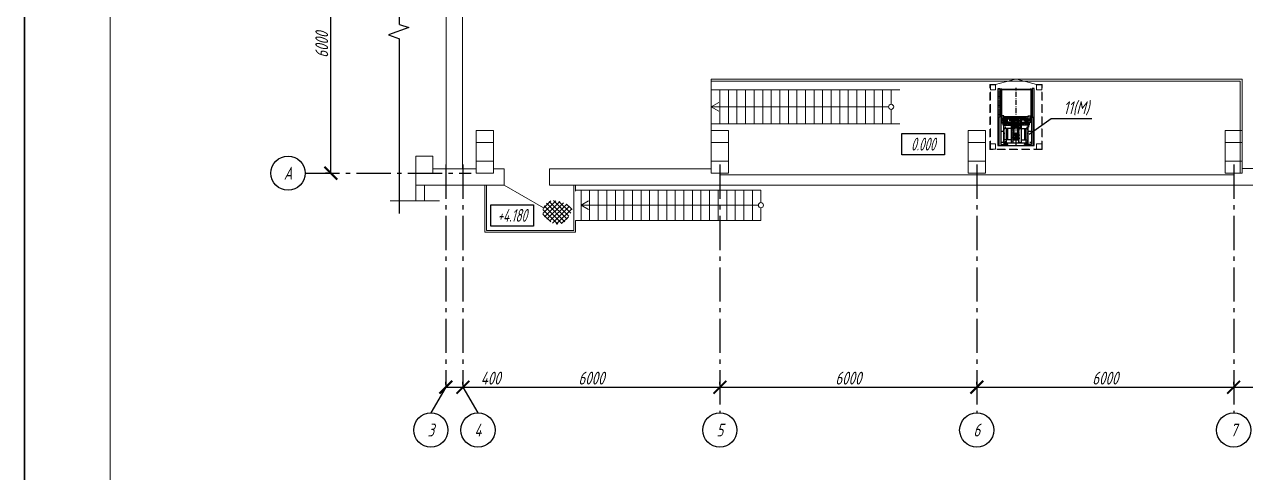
# Model space of a CAD drawing. Header units: millimetres. Extents: x -14296 to 10264, y -13087 to -5602.
# Drawn here: x -1881.7 to -1596.5, y -12791.2 to -12686.5 of the extents above; entities that cross this region are included whole.
import ezdxf
from ezdxf import colors
from ezdxf.entities.mleader import LeaderData, LeaderLine
from ezdxf.math import Vec2, Vec3

# ---------------------------------------------------------------- set-up
doc = ezdxf.new("R2010")
doc.units = ezdxf.units.MM
for name, pattern in [('ACAD_ISO03W100', [30, 12, -18]), ('ACAD_ISO10W100', [18, 12, -3, 0, -3]), ('gost6', [12, 8, -1.5, 1, -1.5]), ('HIDDEN', [9.525, 6.35, -3.175])]:
    doc.linetypes.add(name, pattern=pattern)
doc.layers.get('Defpoints').update_dxf_attribs({"color": 33})
for name, color, linetype, lineweight in [('1', 4, 'Continuous', 15), ('Линия выноска', 137, 'Continuous', 25), ('Осевая', 4, 'gost6', 25), ('Размерная', 4, 'Continuous', 25), ('Рамка толстая', 7, 'Continuous', 15), ('Рамка тонкая', 5, 'Continuous', 25), ('Строительный', 251, 'Continuous', 13), ('Текст', 7, 'Continuous', 20)]:
    doc.layers.add(name, color=color, linetype=linetype, lineweight=lineweight)
for name, color, linetype in [('TX', 7, 'Continuous'), ('орудован', 7, 'Continuous'), ('ТХ', 7, 'Continuous')]:
    doc.layers.add(name, color=color, linetype=linetype)
doc.styles.add('gost shx', font='gost.shx', dxfattribs={"oblique": 15})
doc.styles.add('Simplex', font='simplex.shx', dxfattribs={"width": 0.7, "oblique": 15})
doc.linetypes.add('ограждение1', pattern='A,0.25,-0.1,[133,ltypeshp.shx,S=0.1,R=0,X=-0.1,Y=0],-0.1,1', length=1.45)
doc.dimstyles.new('ISO-25', dxfattribs={"dimtxt": 3, "dimasz": 2.5, "dimexe": 1.25, "dimexo": 0.625, "dimtad": 1, "dimtxsty": 'gost shx', "dimcen": 2.5, "dimclrt": 2, "dimadec": 0, "dimazin": 0, "dimtfac": 1, "dimtmove": 0, "dimatfit": 3, "dimfxl": 1, "dimarcsym": 0})

# ---------------------------------------------------------------- blocks, each defined once
blk = doc.blocks.new('A$C32520DA1')
at = {"layer": 'орудован', "lineweight": -2, "ltscale": 0.3}
h = blk.add_hatch(dxfattribs=at)
h.set_pattern_fill('ANSI37', color=4, scale=0.25, angle=270, style=0)
h.set_pattern_definition([(45, (345.161, -3272.3488), (0.561266, -0.561266), []), (315, (345.161, -3272.3488), (-0.561266, -0.561266), [])])
edge = h.paths.add_edge_path()
edge.add_spline(control_points=[(2.52, -0.8), (2.28, -1.28), (1.72, -2.41), (-0.45, -2.98), (-2.14, -1.94), (-3.79, -0.67), (-3.56, 1.53), (-1.96, 2.98), (0.07, 2.73), (1.77, 2.21), (3.79, 0.92), (2.93, -0.25), (2.52, -0.8)], knot_values=[0, 0, 0, 0, 1.566566, 3.673336, 5.745346, 7.383422, 9.561681, 11.30499, 13.330467, 15.16078, 17.108533, 18.858869, 18.858869, 18.858869, 18.858869], degree=3, periodic=0)
blk = doc.blocks.new('A$C22994256')
at = {"layer": 'TX', "color": 5, "linetype": 'ByBlock'}
for p, q in [((-4.08, 3.42), (-1.93, 2.68)), ((-1.93, 2.68), (-6.65, 0.95)), ((-6.65, 0.95), (-4.08, 0.07))]:
    blk.add_line(p, q, dxfattribs=at)
blk = doc.blocks.new('A$C20C63205')
at = {"layer": 'ТХ', "color": 3, "ltscale": 0.6}
for p, q in [((-20.83, 8.76), (-20.83, 8.3)), ((-20.77, 8.76), (-7.48, 8.76)), ((-7.48, 8.76), (-7.48, 0.27)), ((-20.83, 8.3), (-14.1, 8.3)), ((-20.68, 7.86), (-20.68, 1.17)), ((-20.61, 8.09), (-14.17, 8.09)), ((-20.61, 7.95), (-14.17, 7.95)), ((-20.54, 1.17), (-20.54, 7.86)), ((-14.43, 7.84), (-12.78, 7.84)), ((-14.43, 7.35), (-14.43, 7.84)), ((-8.03, 7.35), (-14.43, 7.35)), ((-14.29, 7.35), (-14.29, 1.69)), ((-14.24, 7.35), (-14.24, 1.69)), ((-14.24, 6.51), (-13.74, 6.51)), ((-14.24, 6.21), (-13.74, 6.21)), ((-14.18, 7.01), (-14.18, 7.35)), ((-14.08, 6.91), (-14.18, 7.01)), ((-14.1, 7.84), (-14.1, 8.55)), ((-14.1, 8.55), (-7.48, 8.55)), ((-14.08, 6.51), (-14.08, 6.91)), ((-13.8, 6.91), (-14.08, 6.91)), ((-14.08, 2.82), (-14.08, 6.21)), ((-13.91, 6.91), (-13.91, 6.51)), ((-13.9, 7.84), (-13.9, 8.1)), ((-13.9, 8.1), (-7.71, 8.1)), ((-13.8, 6.91), (-13.8, 7.35)), ((-13.8, 6.91), (-13.76, 6.91)), ((-13.76, 6.91), (-13.74, 6.94)), ((-13.71, 7.3), (-13.74, 7.24)), ((-13.74, 7.24), (-13.74, 6.94)), ((-13.74, 7.24), (-12.89, 7.24)), ((-13.71, 6.89), (-13.74, 6.94)), ((-13.74, 6.94), (-12.89, 6.94)), ((-13.74, 2.4), (-13.74, 6.64)), ((-12.91, 6.64), (-13.74, 6.64)), ((-13.71, 7.3), (-12.92, 7.3)), ((-13.71, 6.89), (-12.92, 6.89)), ((-13.67, 5.48), (-13.65, 6.54)), ((-13.65, 6.54), (-13.6, 6.6)), ((-13.6, 6.6), (-13.03, 6.6)), ((-13.53, 7.24), (-13.53, 7.3)), ((-13.46, 6.89), (-13.46, 6.64)), ((-13.17, 6.89), (-13.17, 6.64)), ((-13.1, 7.24), (-13.1, 7.3)), ((-12.98, 6.54), (-13.03, 6.6)), ((-12.96, 5.68), (-12.98, 6.54)), ((-12.92, 7.3), (-12.89, 7.24)), ((-12.92, 6.89), (-12.89, 6.94)), ((-12.91, 6.64), (-12.91, 5.68)), ((-12.89, 7.24), (-12.89, 6.94)), ((-12.87, 6.91), (-12.89, 6.94)), ((-12.83, 6.91), (-12.87, 6.91)), ((-12.83, 6.91), (-12.83, 7.35)), ((-12.83, 6.91), (-12.64, 6.91)), ((-12.78, 7.84), (-12.78, 7.45)), ((-12.78, 7.45), (-11.76, 7.45)), ((-12.58, 7.52), (-12.69, 7.66)), ((-12.64, 7.45), (-12.64, 7.52)), ((-12.64, 7.52), (-12.29, 7.52)), ((-12.64, 7.35), (-12.64, 5.68)), ((-12.58, 7.59), (-12.36, 7.59)), ((-12.58, 7.59), (-12.58, 7.52)), ((-12.36, 7.59), (-12.36, 7.52)), ((-12.29, 7.52), (-12.29, 7.45)), ((-12.29, 7.35), (-12.29, 5.68)), ((-11.9, 7.07), (-11.68, 7.07)), ((-11.79, 6.97), (-11.79, 7.16)), ((-11.76, 7.45), (-11.76, 7.35)), ((-11.46, 5.24), (-11.46, 7.35)), ((-11.46, 6.81), (-7.94, 6.81)), ((-11.46, 6.5), (-8.83, 6.5)), ((-10.8, 7.35), (-10.8, 8.1)), ((-10.8, 6.5), (-10.8, 6.81)), ((-8.83, 5.68), (-8.83, 7.35)), ((-8.44, 7.08), (-8.23, 7.08)), ((-8.36, 7.8), (-8.14, 7.8)), ((-8.35, 7.8), (-8.14, 7.8)), ((-8.33, 6.98), (-8.33, 7.17)), ((-8.24, 7.72), (-8.24, 7.91)), ((-8.24, 7.71), (-8.24, 7.9)), ((-8.03, 1.69), (-8.03, 7.35)), ((-7.82, 7.31), (-8.03, 7.31)), ((-7.82, 6.56), (-8.03, 6.56)), ((-7.94, 6.81), (-7.84, 6.92)), ((-7.84, 6.92), (-7.84, 7.24)), ((-7.82, 6.47), (-7.82, 7.31)), ((-7.75, 7.26), (-7.82, 7.26)), ((-7.75, 6.47), (-7.82, 6.47)), ((-7.75, 6.47), (-7.75, 7.26)), ((-7.71, 6.53), (-7.75, 6.47)), ((-7.71, 8.1), (-7.71, 6.53)), ((-8.88, 4.96), (-13.87, 4.96)), ((-8.88, 4.07), (-13.87, 4.07)), ((-13.67, 5.48), (-13.74, 5.46)), ((-13.67, 3.56), (-13.74, 3.57)), ((-13.67, 3.56), (-13.65, 2.49)), ((-13.6, 4.76), (-13.6, 5.16)), ((-13.07, 5.16), (-13.6, 5.16)), ((-13.07, 4.76), (-13.6, 4.76)), ((-13.07, 4.27), (-13.6, 4.27)), ((-13.6, 4.27), (-13.6, 3.87)), ((-13.07, 3.87), (-13.6, 3.87)), ((-11.57, 5.09), (-13.37, 5.09)), ((-13.37, 5.05), (-13.37, 5.09)), ((-13.27, 5.03), (-13.37, 5.05)), ((-13.27, 4.9), (-13.37, 4.87)), ((-13.37, 4.87), (-13.37, 4.84)), ((-11.57, 4.84), (-13.37, 4.84)), ((-11.57, 4.2), (-13.37, 4.2)), ((-13.37, 4.16), (-13.37, 4.2)), ((-13.27, 4.14), (-13.37, 4.16)), ((-13.27, 4.01), (-13.37, 3.98)), ((-13.37, 3.98), (-13.37, 3.95)), ((-11.57, 3.95), (-13.37, 3.95)), ((-11.66, 5.03), (-13.27, 5.03)), ((-13.27, 5.03), (-13.27, 4.9)), ((-11.66, 4.9), (-13.27, 4.9)), ((-11.66, 4.14), (-13.27, 4.14)), ((-13.27, 4.01), (-13.27, 4.14)), ((-11.66, 4.01), (-13.27, 4.01)), ((-13.23, 5.68), (-8.12, 5.68)), ((-13.23, 5.68), (-13.23, 5.17)), ((-12.79, 5.17), (-13.23, 5.17)), ((-12.79, 3.86), (-13.23, 3.86)), ((-13.23, 3.35), (-13.23, 3.86)), ((-13.23, 3.35), (-8.12, 3.35)), ((-13.07, 5.16), (-13.07, 5.09)), ((-13.07, 4.76), (-13.07, 4.84)), ((-13.07, 4.27), (-13.07, 4.2)), ((-13.07, 3.87), (-13.07, 3.95)), ((-11.88, 5.54), (-13.03, 5.54)), ((-11.86, 3.49), (-13.02, 3.49)), ((-12.96, 3.35), (-12.98, 2.49)), ((-12.96, 5.6), (-12.96, 5.48)), ((-12.96, 4.84), (-12.96, 4.2)), ((-12.96, 3.43), (-12.96, 3.55)), ((-12.91, 2.4), (-12.91, 3.35)), ((-12.79, 5.31), (-12.15, 5.31)), ((-12.79, 5.31), (-12.79, 5.09)), ((-12.79, 4.84), (-12.79, 4.2)), ((-12.79, 3.95), (-12.79, 3.72)), ((-12.79, 3.72), (-12.15, 3.72)), ((-12.64, 1.69), (-12.64, 3.35)), ((-12.29, 1.69), (-12.29, 3.35)), ((-12.15, 5.31), (-12.15, 5.09)), ((-11.73, 5.17), (-12.15, 5.17)), ((-12.15, 4.84), (-12.15, 4.2)), ((-12.15, 3.95), (-12.15, 3.7)), ((-11.73, 3.86), (-12.15, 3.86)), ((-11.94, 5.6), (-11.94, 5.48)), ((-11.94, 3.43), (-11.94, 3.55)), ((-11.73, 5.17), (-11.73, 5.68)), ((-8.12, 5.17), (-11.73, 5.17)), ((-11.73, 4.29), (-11.73, 4.75)), ((-8.12, 3.86), (-11.73, 3.86)), ((-11.73, 3.86), (-11.73, 3.35)), ((-11.66, 5.03), (-11.57, 5.05)), ((-11.66, 5.03), (-11.66, 4.9)), ((-11.66, 4.9), (-11.57, 4.87)), ((-11.66, 4.14), (-11.57, 4.16)), ((-11.66, 4.01), (-11.66, 4.14)), ((-11.66, 4.01), (-11.57, 3.98)), ((-11.57, 5.05), (-11.57, 5.09)), ((-11.57, 4.87), (-11.57, 4.84)), ((-11.57, 4.16), (-11.57, 4.2)), ((-11.57, 3.98), (-11.57, 3.95)), ((-11.46, 3.79), (-11.46, 1.69)), ((-10.4, 5.17), (-10.4, 3.86)), ((-10.4, 4.64), (-8.77, 4.64)), ((-10.4, 4.39), (-8.77, 4.39)), ((-10.16, 4.96), (-10.07, 5.11)), ((-10.07, 4.82), (-10.16, 4.96)), ((-10.16, 4.07), (-10.07, 4.22)), ((-10.07, 3.93), (-10.16, 4.07)), ((-10.07, 5.11), (-9.91, 5.11)), ((-9.91, 4.82), (-10.07, 4.82)), ((-10.07, 4.22), (-9.91, 4.22)), ((-9.91, 3.93), (-10.07, 3.93)), ((-9.99, 5.37), (-9.99, 3.66)), ((-9.91, 5.11), (-9.83, 4.96)), ((-9.83, 4.96), (-9.91, 4.82)), ((-9.91, 4.22), (-9.83, 4.07)), ((-9.83, 4.07), (-9.91, 3.93)), ((-9.36, 4.96), (-9.27, 5.11)), ((-9.27, 4.82), (-9.36, 4.96)), ((-9.36, 4.07), (-9.27, 4.22)), ((-9.27, 3.93), (-9.36, 4.07)), ((-9.27, 5.11), (-9.11, 5.11)), ((-9.11, 4.82), (-9.27, 4.82)), ((-9.27, 4.22), (-9.11, 4.22)), ((-9.11, 3.93), (-9.27, 3.93)), ((-9.19, 5.37), (-9.19, 3.66)), ((-9.11, 5.11), (-9.03, 4.96)), ((-9.03, 4.96), (-9.11, 4.82)), ((-9.11, 4.22), (-9.03, 4.07)), ((-9.03, 4.07), (-9.11, 3.93)), ((-8.83, 3.35), (-8.83, 1.69)), ((-8.77, 3.86), (-8.77, 5.17)), ((-8.12, 5.68), (-8.12, 5.17)), ((-8.12, 3.35), (-8.12, 3.86)), ((-20.83, 0.27), (-20.83, 0.73)), ((-20.83, 0.73), (-14.1, 0.73)), ((-7.48, 0.27), (-20.83, 0.27)), ((-20.61, 1.09), (-14.17, 1.09)), ((-20.61, 0.95), (-14.17, 0.95)), ((-8.03, 1.69), (-14.43, 1.69)), ((-14.43, 1.69), (-14.43, 1.19)), ((-14.43, 1.19), (-12.78, 1.19)), ((-14.24, 2.82), (-13.74, 2.82)), ((-14.24, 2.52), (-13.74, 2.52)), ((-14.08, 2.13), (-14.18, 2.02)), ((-14.18, 2.02), (-14.18, 1.69)), ((-14.1, 1.19), (-14.1, 0.49)), ((-14.1, 0.49), (-7.48, 0.49)), ((-14.08, 2.13), (-14.08, 2.52)), ((-13.8, 2.13), (-14.08, 2.13)), ((-13.91, 2.13), (-13.91, 2.52)), ((-13.9, 1.19), (-13.9, 0.93)), ((-13.9, 0.93), (-7.71, 0.93)), ((-13.8, 2.13), (-13.8, 1.69)), ((-13.8, 2.13), (-13.76, 2.13)), ((-13.76, 2.13), (-13.74, 2.09)), ((-12.91, 2.4), (-13.74, 2.4)), ((-13.71, 2.15), (-13.74, 2.09)), ((-13.74, 1.79), (-13.74, 2.09)), ((-13.74, 2.09), (-12.89, 2.09)), ((-13.71, 1.74), (-13.74, 1.79)), ((-13.74, 1.79), (-12.89, 1.79)), ((-13.71, 2.15), (-12.92, 2.15)), ((-13.71, 1.74), (-12.92, 1.74)), ((-13.65, 2.49), (-13.6, 2.43)), ((-13.6, 2.43), (-13.03, 2.43)), ((-13.53, 1.79), (-13.53, 1.74)), ((-13.46, 2.15), (-13.46, 2.4)), ((-13.17, 2.15), (-13.17, 2.4)), ((-13.1, 1.79), (-13.1, 1.74)), ((-12.98, 2.49), (-13.03, 2.43)), ((-12.92, 2.15), (-12.89, 2.09)), ((-12.92, 1.74), (-12.89, 1.79)), ((-12.87, 2.13), (-12.89, 2.09)), ((-12.89, 1.79), (-12.89, 2.09)), ((-12.83, 2.13), (-12.87, 2.13)), ((-12.83, 2.13), (-12.83, 1.69)), ((-12.83, 2.13), (-12.64, 2.13)), ((-12.78, 1.19), (-12.78, 1.58)), ((-12.78, 1.58), (-11.76, 1.58)), ((-12.58, 1.52), (-12.69, 1.38)), ((-12.64, 1.58), (-12.64, 1.52)), ((-12.64, 1.52), (-12.29, 1.52)), ((-12.58, 1.44), (-12.58, 1.52)), ((-12.58, 1.44), (-12.36, 1.44)), ((-12.36, 1.44), (-12.36, 1.52)), ((-12.29, 1.52), (-12.29, 1.58)), ((-11.9, 1.97), (-11.68, 1.97)), ((-11.79, 2.06), (-11.79, 1.87)), ((-11.76, 1.58), (-11.76, 1.69)), ((-11.46, 2.54), (-8.83, 2.54)), ((-11.46, 2.22), (-7.94, 2.22)), ((-10.8, 2.22), (-10.8, 2.54)), ((-10.8, 0.93), (-10.8, 1.69)), ((-8.44, 1.96), (-8.23, 1.96)), ((-8.35, 1.23), (-8.14, 1.23)), ((-8.33, 2.05), (-8.33, 1.86)), ((-8.24, 1.33), (-8.24, 1.14)), ((-7.82, 2.47), (-8.03, 2.47)), ((-7.82, 1.73), (-8.03, 1.73)), ((-7.94, 2.22), (-7.84, 2.12)), ((-7.84, 2.12), (-7.84, 1.8)), ((-7.75, 2.57), (-7.82, 2.57)), ((-7.82, 2.57), (-7.82, 1.73)), ((-7.75, 1.78), (-7.82, 1.78)), ((-7.71, 2.5), (-7.75, 2.57)), ((-7.75, 2.57), (-7.75, 1.78)), ((-7.71, 0.93), (-7.71, 2.5))]:
    blk.add_line(p, q, dxfattribs=at)
at = {"layer": 'ТХ', "color": 3, "linetype": 'ACAD_ISO03W100', "ltscale": 0.01}
for p, q in [((-14.1, 8.39), (-20.83, 8.39)), ((-13.9, 7.66), (-14.22, 7.35)), ((-12.69, 7.66), (-13.9, 7.66)), ((-7.84, 7.24), (-11.46, 7.24)), ((-8.12, 5.24), (-11.73, 5.24)), ((-8.12, 3.79), (-11.73, 3.79)), ((-14.1, 0.65), (-20.83, 0.65)), ((-13.9, 1.38), (-14.22, 1.69)), ((-12.69, 1.38), (-13.9, 1.38)), ((-7.84, 1.8), (-11.46, 1.8))]:
    blk.add_line(p, q, dxfattribs=at)
at = {"layer": 'ТХ', "color": 3, "linetype": 'ACAD_ISO10W100', "ltscale": 0.1}
for p, q in [((-20.61, 1.02), (-20.61, 8.02)), ((-20.61, 8.02), (-14.17, 8.02)), ((-13.32, 1.15), (-13.32, 7.89)), ((-12.47, 1.36), (-12.47, 7.68)), ((-12.47, 7.68), (-12.47, 1.36)), ((-7.48, 4.52), (-21.01, 4.52)), ((-20.61, 1.02), (-14.17, 1.02))]:
    blk.add_line(p, q, dxfattribs=at)
at = {"layer": 'ТХ', "color": 3, "ltscale": 0.6}
for centre, radius in [((-20.61, 8.02), 0.0701), ((-20.61, 7.86), 0.0701), ((-14.17, 8.02), 0.0701), ((-13.32, 4.96), 0.0439), ((-13.32, 4.07), 0.0439), ((-9.99, 4.96), 0.201), ((-9.99, 4.07), 0.201), ((-9.99, 4.96), 0.0936), ((-9.99, 4.07), 0.0936), ((-9.19, 4.96), 0.201), ((-9.19, 4.07), 0.201), ((-9.19, 4.96), 0.0936), ((-9.19, 4.07), 0.0936), ((-20.61, 1.17), 0.0701), ((-20.61, 1.02), 0.0701), ((-14.17, 1.02), 0.0701)]:
    blk.add_circle(centre, radius, dxfattribs=at)
blk = doc.blocks.new('A$C4ED054CB')
at = {"layer": '1', "color": 3}
for p, q in [((0, 0), (1.2, 0)), ((0, -1.2), (0, 0)), ((1.2, 0), (1.2, -1.2)), ((1.2, -1.2), (0, -1.2))]:
    blk.add_line(p, q, dxfattribs=at)
blk = doc.blocks.new('_ArchTick')
at = {"color": 0, "const_width": 0.15}
blk.add_lwpolyline([(-0.5, -0.5), (0.5, 0.5)], dxfattribs=at)
blk = doc.blocks.new('*D908')
at = {"layer": 'Defpoints', "color": 0, "lineweight": 15, "transparency": 16777216}
for p in [(-1783.31, -12771.3), (-1779.31, -12771.3), (-1779.31, -12771.3)]:
    blk.add_point(p, dxfattribs=at)
at = {"layer": 'Размерная', "color": 0, "lineweight": -2, "transparency": 16777216}
for p, q in [((-1783.31, -12770.68), (-1783.31, -12770.05)), ((-1779.31, -12770.68), (-1779.31, -12770.05)), ((-1783.31, -12771.3), (-1779.31, -12771.3)), ((-1779.31, -12771.3), (-1769.37, -12771.3))]:
    blk.add_line(p, q, dxfattribs=at)
at = {"layer": 'Размерная', "color": 0, "lineweight": -2, "transparency": 16777216, "xscale": 3, "yscale": 3, "zscale": 3, "rotation": 180}
blk.add_blockref('_ArchTick', (-1783.31, -12771.3), dxfattribs=at)
at = {"layer": 'Размерная', "color": 0, "lineweight": -2, "transparency": 16777216, "xscale": 3, "yscale": 3, "zscale": 3}
blk.add_blockref('_ArchTick', (-1779.31, -12771.3), dxfattribs=at)
at = {"layer": 'Размерная', "color": 2, "transparency": 16777216, "insert": (-1772.84, -12769.18), "char_height": 3, "attachment_point": 5, "style": 'Simplex'}
blk.add_mtext('400', dxfattribs=at)
blk = doc.blocks.new('*D909')
at = {"layer": 'Defpoints', "color": 0, "lineweight": 15, "transparency": 16777216}
for p in [(-1779.31, -12771.3), (-1719.31, -12771.3), (-1719.31, -12771.3)]:
    blk.add_point(p, dxfattribs=at)
at = {"layer": 'Размерная', "color": 0, "lineweight": -2, "transparency": 16777216}
for p, q in [((-1779.31, -12770.68), (-1779.31, -12770.05)), ((-1719.31, -12770.68), (-1719.31, -12770.05)), ((-1779.31, -12771.3), (-1719.31, -12771.3))]:
    blk.add_line(p, q, dxfattribs=at)
at = {"layer": 'Размерная', "color": 0, "lineweight": -2, "transparency": 16777216, "xscale": 3, "yscale": 3, "zscale": 3, "rotation": 180}
blk.add_blockref('_ArchTick', (-1779.31, -12771.3), dxfattribs=at)
at = {"layer": 'Размерная', "color": 0, "lineweight": -2, "transparency": 16777216, "xscale": 3, "yscale": 3, "zscale": 3}
blk.add_blockref('_ArchTick', (-1719.31, -12771.3), dxfattribs=at)
at = {"layer": 'Размерная', "color": 2, "transparency": 16777216, "insert": (-1749.31, -12769.18), "char_height": 3, "attachment_point": 5, "style": 'Simplex'}
blk.add_mtext('6000', dxfattribs=at)
blk = doc.blocks.new('*D910')
at = {"layer": 'Defpoints', "color": 0, "lineweight": 15, "transparency": 16777216}
for p in [(-1719.31, -12771.3), (-1659.31, -12771.3), (-1659.31, -12771.3)]:
    blk.add_point(p, dxfattribs=at)
at = {"layer": 'Размерная', "color": 0, "lineweight": -2, "transparency": 16777216}
for p, q in [((-1719.31, -12770.68), (-1719.31, -12770.05)), ((-1659.31, -12770.68), (-1659.31, -12770.05)), ((-1719.31, -12771.3), (-1659.31, -12771.3))]:
    blk.add_line(p, q, dxfattribs=at)
at = {"layer": 'Размерная', "color": 0, "lineweight": -2, "transparency": 16777216, "xscale": 3, "yscale": 3, "zscale": 3, "rotation": 180}
blk.add_blockref('_ArchTick', (-1719.31, -12771.3), dxfattribs=at)
at = {"layer": 'Размерная', "color": 0, "lineweight": -2, "transparency": 16777216, "xscale": 3, "yscale": 3, "zscale": 3}
blk.add_blockref('_ArchTick', (-1659.31, -12771.3), dxfattribs=at)
at = {"layer": 'Размерная', "color": 2, "transparency": 16777216, "insert": (-1689.31, -12769.18), "char_height": 3, "attachment_point": 5, "style": 'Simplex'}
blk.add_mtext('6000', dxfattribs=at)
blk = doc.blocks.new('*D911')
at = {"layer": 'Defpoints', "color": 0, "lineweight": 15, "transparency": 16777216}
for p in [(-1659.31, -12771.3), (-1599.31, -12771.3), (-1599.31, -12771.3)]:
    blk.add_point(p, dxfattribs=at)
at = {"layer": 'Размерная', "color": 0, "lineweight": -2, "transparency": 16777216}
for p, q in [((-1659.31, -12770.68), (-1659.31, -12770.05)), ((-1599.31, -12770.68), (-1599.31, -12770.05)), ((-1659.31, -12771.3), (-1599.31, -12771.3))]:
    blk.add_line(p, q, dxfattribs=at)
at = {"layer": 'Размерная', "color": 0, "lineweight": -2, "transparency": 16777216, "xscale": 3, "yscale": 3, "zscale": 3, "rotation": 180}
blk.add_blockref('_ArchTick', (-1659.31, -12771.3), dxfattribs=at)
at = {"layer": 'Размерная', "color": 0, "lineweight": -2, "transparency": 16777216, "xscale": 3, "yscale": 3, "zscale": 3}
blk.add_blockref('_ArchTick', (-1599.31, -12771.3), dxfattribs=at)
at = {"layer": 'Размерная', "color": 2, "transparency": 16777216, "insert": (-1629.31, -12769.18), "char_height": 3, "attachment_point": 5, "style": 'Simplex'}
blk.add_mtext('6000', dxfattribs=at)
blk = doc.blocks.new('*D912')
at = {"layer": 'Defpoints', "color": 0, "lineweight": 15, "transparency": 16777216}
for p in [(-1599.31, -12771.3), (-1539.31, -12771.3), (-1539.31, -12771.3)]:
    blk.add_point(p, dxfattribs=at)
at = {"layer": 'Размерная', "color": 0, "lineweight": -2, "transparency": 16777216}
for p, q in [((-1599.31, -12770.68), (-1599.31, -12770.05)), ((-1539.31, -12770.68), (-1539.31, -12770.05)), ((-1599.31, -12771.3), (-1539.31, -12771.3))]:
    blk.add_line(p, q, dxfattribs=at)
at = {"layer": 'Размерная', "color": 0, "lineweight": -2, "transparency": 16777216, "xscale": 3, "yscale": 3, "zscale": 3, "rotation": 180}
blk.add_blockref('_ArchTick', (-1599.31, -12771.3), dxfattribs=at)
at = {"layer": 'Размерная', "color": 0, "lineweight": -2, "transparency": 16777216, "xscale": 3, "yscale": 3, "zscale": 3}
blk.add_blockref('_ArchTick', (-1539.31, -12771.3), dxfattribs=at)
at = {"layer": 'Размерная', "color": 2, "transparency": 16777216, "insert": (-1569.31, -12769.18), "char_height": 3, "attachment_point": 5, "style": 'Simplex'}
blk.add_mtext('6000', dxfattribs=at)
blk = doc.blocks.new('*D916')
at = {"layer": 'Defpoints', "color": 0, "lineweight": 15, "transparency": 16777216}
for p in [(-1810.16, -12661.3), (-1810.16, -12661.3), (-1810.16, -12721.3)]:
    blk.add_point(p, dxfattribs=at)
at = {"layer": 'Размерная', "color": 0, "lineweight": -2, "transparency": 16777216}
for p, q in [((-1810.78, -12661.3), (-1811.41, -12661.3)), ((-1810.16, -12721.3), (-1810.16, -12661.3)), ((-1810.78, -12721.3), (-1811.41, -12721.3))]:
    blk.add_line(p, q, dxfattribs=at)
at = {"layer": 'Размерная', "color": 0, "lineweight": -2, "transparency": 16777216, "xscale": 3, "yscale": 3, "zscale": 3}
for p, rotation in [((-1810.16, -12661.3), 90), ((-1810.16, -12721.3), 270)]:
    blk.add_blockref('_ArchTick', p, dxfattribs=dict(at, rotation=rotation))
at = {"layer": 'Размерная', "color": 2, "transparency": 16777216, "insert": (-1812.28, -12691.3), "char_height": 3, "attachment_point": 5, "rotation": 90, "style": 'Simplex'}
blk.add_mtext('6000', dxfattribs=at)
blk = doc.blocks.new('_None')
blk = doc.blocks.new('A$C551E481E')
at = {"layer": 'Рамка толстая'}
blk.add_line((20, 589), (20, 5), dxfattribs=at)
at = {"layer": 'Рамка тонкая'}
for p, q in [((0, 594), (0, 0)), ((841, 0), (841, 594))]:
    blk.add_line(p, q, dxfattribs=at)

msp = doc.modelspace()

# ---------------------------------------------------------------- linework, layer by layer
at = {"layer": 'Осевая'}
for p, q in [((-1816.15747, -12721.30291), (-1777.35747, -12721.30291)), ((-1783.30741, -12719.30291), (-1783.30741, -12771.30291)), ((-1779.30741, -12719.30291), (-1779.30741, -12771.30291)), ((-1719.30741, -12719.30291), (-1719.30741, -12777.30291)), ((-1659.30741, -12719.30291), (-1659.30741, -12777.30291)), ((-1599.30741, -12719.30291), (-1599.30741, -12777.30291)), ((-1783.30741, -12771.30291), (-1786.80741, -12777.30291)), ((-1779.30741, -12771.30291), (-1775.80741, -12777.30291))]:
    msp.add_line(p, q, dxfattribs=at)
at = {"layer": 'Рамка тонкая'}
for p, q in [((-1794.10313, -12686.5488), (-1794.10313, -12594.14442)), ((-1794.10313, -12730.6813), (-1794.10313, -12689.8937))]:
    msp.add_line(p, q, dxfattribs=at)
for points in [[(-1676.82423, -12712.01839), (-1666.82423, -12712.01839), (-1666.82423, -12717.01839), (-1676.82423, -12717.01839)], [(-1772.79956, -12728.65719), (-1762.79956, -12728.65719), (-1762.79956, -12733.65719), (-1772.79956, -12733.65719)]]:
    msp.add_lwpolyline(points, close=True, dxfattribs=at)
for centre in [(-1820.15747, -12721.30291), (-1786.80741, -12781.30291), (-1775.80741, -12781.30291), (-1719.30741, -12781.30291), (-1659.30741, -12781.30291), (-1599.30741, -12781.30291)]:
    msp.add_circle(centre, 4, dxfattribs=at)
at = {"layer": 'Строительный'}
for p, q in [((-1783.20741, -12538.50291), (-1783.20741, -12720.30291)), ((-1779.40741, -12542.30291), (-1779.40741, -12720.30291)), ((-1654.93452, -12700.66014), (-1654.93452, -12700.56014)), ((-1654.9306, -12700.55962), (-1650.29415, -12699.31729)), ((-1645.33844, -12700.55962), (-1649.97488, -12699.31729)), ((-1645.33452, -12700.66014), (-1645.33452, -12700.56014)), ((-1721.30741, -12705.80291), (-1719.57536, -12704.80291)), ((-1721.30741, -12705.80291), (-1719.57536, -12706.80291)), ((-1773.8149, -12724.10291), (-1773.8149, -12734.66075)), ((-1769.66117, -12724.10291), (-1760.4813, -12729.40291)), ((-1753.41916, -12724.10291), (-1753.41916, -12734.66075)), ((-1753.01916, -12725.53732), (-1753.01916, -12724.10291)), ((-1709.7149, -12725.23732), (-1753.01916, -12725.23732)), ((-1751.7149, -12732.31841), (-1751.7149, -12725.23732)), ((-1749.7149, -12732.31841), (-1749.7149, -12725.23732)), ((-1747.7149, -12732.31841), (-1747.7149, -12725.23732)), ((-1745.7149, -12732.31841), (-1745.7149, -12725.23732)), ((-1743.7149, -12732.31841), (-1743.7149, -12725.23732)), ((-1741.7149, -12732.31841), (-1741.7149, -12725.23732)), ((-1739.7149, -12732.31841), (-1739.7149, -12725.23732)), ((-1737.7149, -12732.31841), (-1737.7149, -12725.23732)), ((-1735.7149, -12732.31841), (-1735.7149, -12725.23732)), ((-1733.7149, -12732.31841), (-1733.7149, -12725.23732)), ((-1731.7149, -12732.31841), (-1731.7149, -12725.23732)), ((-1729.7149, -12732.31841), (-1729.7149, -12725.23732)), ((-1727.7149, -12732.31841), (-1727.7149, -12725.23732)), ((-1725.7149, -12732.31841), (-1725.7149, -12725.23732)), ((-1723.7149, -12732.31841), (-1723.7149, -12725.23732)), ((-1721.7149, -12732.31841), (-1721.7149, -12725.23732)), ((-1719.7149, -12732.31841), (-1719.7149, -12725.23732)), ((-1717.7149, -12732.31841), (-1717.7149, -12725.23732)), ((-1715.7149, -12732.31841), (-1715.7149, -12725.23732)), ((-1713.7149, -12732.31841), (-1713.7149, -12725.23732)), ((-1711.7149, -12732.31841), (-1711.7149, -12725.23732)), ((-1709.7149, -12728.17786), (-1709.7149, -12725.23732)), ((-1796.32444, -12727.72561), (-1784.80046, -12727.72561)), ((-1751.7149, -12728.77786), (-1749.98285, -12727.77786)), ((-1751.7149, -12728.77786), (-1749.98285, -12729.77786)), ((-1709.7149, -12732.31841), (-1709.7149, -12729.37786)), ((-1709.7149, -12732.31841), (-1753.01916, -12732.31841)), ((-1773.8149, -12734.66075), (-1753.41916, -12734.66075))]:
    msp.add_line(p, q, dxfattribs=at)
at = {"layer": 'Строительный', "ltscale": 0.3}
for p, q in [((-1721.30741, -12721.30291), (-1721.30741, -12699.30291)), ((-1597.30741, -12699.30291), (-1721.30741, -12699.30291)), ((-1597.30741, -12699.30291), (-1597.30741, -12721.30291))]:
    msp.add_line(p, q, dxfattribs=at)
at = {"layer": 'Строительный', "linetype": 'ограждение1', "ltscale": 3}
for p, q in [((-1597.80741, -12699.80291), (-1721.30741, -12699.80291)), ((-1597.80741, -12699.80291), (-1597.80741, -12721.30291)), ((-1774.2149, -12724.10291), (-1774.2149, -12735.06075)), ((-1753.01916, -12735.06075), (-1753.01916, -12732.31841)), ((-1774.2149, -12735.06075), (-1753.01916, -12735.06075))]:
    msp.add_line(p, q, dxfattribs=at)
at = {"layer": 'Строительный', "ltscale": 100}
for p, q in [((-1721.30741, -12701.80291), (-1677.30741, -12701.80291)), ((-1721.30741, -12709.80291), (-1721.30741, -12701.80291)), ((-1719.30741, -12709.80291), (-1719.30741, -12701.80291)), ((-1717.30741, -12709.80291), (-1717.30741, -12701.80291)), ((-1715.30741, -12709.80291), (-1715.30741, -12701.80291)), ((-1713.30741, -12709.80291), (-1713.30741, -12701.80291)), ((-1711.30741, -12709.80291), (-1711.30741, -12701.80291)), ((-1709.30741, -12709.80291), (-1709.30741, -12701.80291)), ((-1707.30741, -12709.80291), (-1707.30741, -12701.80291)), ((-1705.30741, -12709.80291), (-1705.30741, -12701.80291)), ((-1703.30741, -12709.80291), (-1703.30741, -12701.80291)), ((-1701.30741, -12709.80291), (-1701.30741, -12701.80291)), ((-1699.30741, -12709.80291), (-1699.30741, -12701.80291)), ((-1697.30741, -12709.80291), (-1697.30741, -12701.80291)), ((-1695.30741, -12709.80291), (-1695.30741, -12701.80291)), ((-1693.30741, -12709.80291), (-1693.30741, -12701.80291)), ((-1691.30741, -12709.80291), (-1691.30741, -12701.80291)), ((-1689.30741, -12709.80291), (-1689.30741, -12701.80291)), ((-1687.30741, -12709.80291), (-1687.30741, -12701.80291)), ((-1685.30741, -12709.80291), (-1685.30741, -12701.80291)), ((-1683.30741, -12709.80291), (-1683.30741, -12701.80291)), ((-1681.30741, -12709.80291), (-1681.30741, -12701.80291)), ((-1679.30741, -12705.20291), (-1679.30741, -12701.80291)), ((-1721.30741, -12705.80291), (-1679.90741, -12705.80291)), ((-1679.30741, -12709.80291), (-1679.30741, -12706.40291)), ((-1721.30741, -12709.80291), (-1677.30741, -12709.80291)), ((-1772.20741, -12711.30291), (-1776.20741, -12711.30291)), ((-1776.20741, -12711.30291), (-1776.20741, -12721.30291)), ((-1772.20741, -12721.30291), (-1772.20741, -12711.30291)), ((-1717.30741, -12711.30291), (-1721.30741, -12711.30291)), ((-1721.30741, -12711.30291), (-1721.30741, -12721.30291)), ((-1717.30741, -12721.30291), (-1717.30741, -12711.30291)), ((-1657.30741, -12711.30291), (-1661.30741, -12711.30291)), ((-1661.30741, -12711.30291), (-1661.30741, -12721.30291)), ((-1657.30741, -12721.30291), (-1657.30741, -12711.30291)), ((-1597.30741, -12711.30291), (-1601.30741, -12711.30291)), ((-1601.30741, -12711.30291), (-1601.30741, -12721.30291)), ((-1597.30741, -12721.30291), (-1597.30741, -12711.30291)), ((-1776.20741, -12714.12874), (-1772.20741, -12714.12874)), ((-1721.30741, -12714.12874), (-1717.30741, -12714.12874)), ((-1661.30741, -12714.12874), (-1657.30741, -12714.12874)), ((-1601.30741, -12714.12874), (-1597.30741, -12714.12874)), ((-1786.30741, -12717.30291), (-1790.30741, -12717.30291)), ((-1790.30741, -12717.30291), (-1790.30741, -12721.30291)), ((-1786.30741, -12721.30291), (-1786.30741, -12717.30291)), ((-1776.20741, -12718.47708), (-1772.20741, -12718.47708)), ((-1721.30741, -12718.47708), (-1717.30741, -12718.47708)), ((-1661.30741, -12718.47708), (-1657.30741, -12718.47708)), ((-1601.30741, -12718.47708), (-1597.30741, -12718.47708)), ((-1790.30741, -12721.30291), (-1786.30741, -12721.30291)), ((-1790.30741, -12721.30291), (-1790.30741, -12727.72561)), ((-1776.20741, -12720.30291), (-1786.30741, -12720.30291)), ((-1776.20741, -12721.30291), (-1772.20741, -12721.30291)), ((-1769.66117, -12720.30291), (-1772.20741, -12720.30291)), ((-1769.66117, -12724.10291), (-1769.66117, -12720.30291)), ((-1721.30741, -12720.30291), (-1759.06117, -12720.30291)), ((-1759.06117, -12724.10291), (-1759.06117, -12720.30291)), ((-1721.30741, -12721.30291), (-1717.30741, -12721.30291)), ((-1599.30741, -12721.70291), (-1719.30741, -12721.70291)), ((-1661.30741, -12721.30291), (-1657.30741, -12721.30291)), ((-1601.30741, -12721.30291), (-1597.30741, -12721.30291)), ((-1589.60741, -12720.20291), (-1597.30741, -12720.20291)), ((-1769.66117, -12724.10291), (-1790.30741, -12724.10291)), ((-1788.31053, -12724.10291), (-1788.31351, -12727.72561)), ((-1589.60741, -12724.10291), (-1759.06117, -12724.10291)), ((-1751.7149, -12728.77786), (-1710.3149, -12728.77786))]:
    msp.add_line(p, q, dxfattribs=at)
at = {"layer": 'Строительный', "linetype": 'HIDDEN', "ltscale": 0.3}
for p, q in [((-1656.23452, -12715.76014), (-1656.23452, -12700.56014)), ((-1654.93452, -12700.56014), (-1656.23452, -12700.56014)), ((-1656.13452, -12715.66014), (-1656.13452, -12700.66014)), ((-1654.93452, -12700.66014), (-1656.13452, -12700.66014)), ((-1644.03452, -12700.56014), (-1645.33452, -12700.56014)), ((-1644.13452, -12700.66014), (-1645.33452, -12700.66014)), ((-1644.13452, -12715.66014), (-1644.13452, -12700.66014)), ((-1644.03452, -12715.76014), (-1644.03452, -12700.56014)), ((-1644.03452, -12715.76014), (-1656.23452, -12715.76014)), ((-1644.13452, -12715.66014), (-1656.13452, -12715.66014))]:
    msp.add_line(p, q, dxfattribs=at)
at = {"layer": 'Строительный'}
for centre in [(-1679.30741, -12705.80291), (-1709.7149, -12728.77786)]:
    msp.add_circle(centre, 0.6, dxfattribs=at)

# ---------------------------------------------------------------- block references
for p in [(-2722.71622, -13086.74065), (-1881.71622, -13086.74065)]:
    msp.add_blockref('A$C551E481E', p)
at = {"layer": '1', "color": 3, "xscale": -1, "rotation": 90}
msp.add_blockref('A$C20C63205', (-1645.61743, -12722.34143), dxfattribs=at)
at = {"layer": 'Рамка тонкая'}
msp.add_blockref('A$C22994256', (-1790.02379, -12689.96699), dxfattribs=at)
at = {"layer": 'Строительный', "rotation": 90}
for p in [(-1656.13452, -12701.86014), (-1645.33452, -12701.86014), (-1656.13452, -12715.66014), (-1645.33452, -12715.66014)]:
    msp.add_blockref('A$C4ED054CB', p, dxfattribs=at)
at = {"layer": 'Строительный'}
msp.add_blockref('A$C32520DA1', (-1757.09467, -12730.52465), dxfattribs=at)

# ---------------------------------------------------------------- texts
at = {"layer": 'Текст', "char_height": 3, "width": 10, "attachment_point": 5, "style": 'Simplex'}
for s, insert in [('{\\W0.6;0.000}', (-1671.82423, -12714.51839)), ('А', (-1820.15747, -12721.30291)), ('{\\W0.6;+4.180}', (-1767.79956, -12731.15719)), ('3', (-1786.80741, -12781.30291)), ('4', (-1775.80741, -12781.30291)), ('5', (-1719.30741, -12781.30291)), ('6', (-1659.30741, -12781.30291)), ('7', (-1599.30741, -12781.30291))]:
    msp.add_mtext(s, dxfattribs=dict(at, insert=insert))

# ---------------------------------------------------------------- dimensions: what is measured, and where the dimension line sits
at = {"layer": 'Размерная'}
dim = msp.add_linear_dim(base=(-1810.15747, -12661.30291), p1=(-1810.15747, -12721.30291), p2=(-1810.15747, -12661.30291), angle=90, dimstyle='ISO-25', override={"dimtxt": 3, "dimasz": 3, "dimlfac": 100, "dimrnd": 500, "dimtxsty": 'Simplex', "dimblk1": 'ArchTick', "dimblk2": 'ArchTick', "dimsah": 1}, dxfattribs=at)
dim.commit()
dim.dimension.update_dxf_attribs({"geometry": '*D916', "text_midpoint": (-1812.28247, -12691.30291)})
for base, p1, p2, override, picture, middle in [((-1779.30741, -12771.30291), (-1783.30741, -12771.30291), (-1779.30741, -12771.30291), {"dimtxt": 3, "dimasz": 3, "dimlfac": 100, "dimrnd": 100, "dimtxsty": 'Simplex', "dimblk1": 'ArchTick', "dimblk2": 'ArchTick', "dimsah": 1}, '*D908', (-1772.84101, -12769.17791)), ((-1719.30741, -12771.30291), (-1779.30741, -12771.30291), (-1719.30741, -12771.30291), {"dimtxt": 3, "dimasz": 3, "dimlfac": 100, "dimrnd": 500, "dimtxsty": 'Simplex', "dimblk1": 'ArchTick', "dimblk2": 'ArchTick', "dimsah": 1}, '*D909', (-1749.30741, -12769.17791)), ((-1659.30741, -12771.30291), (-1719.30741, -12771.30291), (-1659.30741, -12771.30291), {"dimtxt": 3, "dimasz": 3, "dimlfac": 100, "dimrnd": 500, "dimtxsty": 'Simplex', "dimblk1": 'ArchTick', "dimblk2": 'ArchTick', "dimsah": 1}, '*D910', (-1689.30741, -12769.17791)), ((-1599.30741, -12771.30291), (-1659.30741, -12771.30291), (-1599.30741, -12771.30291), {"dimtxt": 3, "dimasz": 3, "dimlfac": 100, "dimrnd": 500, "dimtxsty": 'Simplex', "dimblk1": 'ArchTick', "dimblk2": 'ArchTick', "dimsah": 1}, '*D911', (-1629.30741, -12769.17791)), ((-1539.30741, -12771.30291), (-1599.30741, -12771.30291), (-1539.30741, -12771.30291), {"dimtxt": 3, "dimasz": 3, "dimlfac": 100, "dimrnd": 500, "dimtxsty": 'Simplex', "dimblk1": 'ArchTick', "dimblk2": 'ArchTick', "dimsah": 1}, '*D912', (-1569.30741, -12769.17791))]:
    dim = msp.add_linear_dim(base=base, p1=p1, p2=p2, dimstyle='ISO-25', override=override, dxfattribs=at)
    dim.commit()
    dim.dimension.update_dxf_attribs({"geometry": picture, "text_midpoint": middle})

# ---------------------------------------------------------------- leaders
at = {"layer": 'Линия выноска'}
ml = msp.add_multileader_mtext('Standard', dxfattribs=at)
ml.set_content('{\\W0.7;11(М)}', color=2, style='Simplex')
ml.set_leader_properties()
ml.set_arrow_properties(name='NONE')
ml.build(insert=Vec2(0, 0))
ml.multileader.update_dxf_attribs({"text_left_attachment_type": 6, "text_right_attachment_type": 6, "dogleg_length": 0})
ctx = ml.context
ctx.base_point, ctx.char_height, ctx.plane_origin = Vec3(-1641.94456, -12708.49372), 3, Vec3(-1559.99328, -12740.94442)
ctx.left_attachment, ctx.right_attachment, ctx.text_align_type = 6, 6, 1
notes = []
notes.append((ctx, [(1, (1, 1, 0), (-1641.94456, -12708.49372), (1, 0), 0, [(1, [(-1647.06838, -12712.18321)], 0, [])])]))
ctx.mtext.insert, ctx.mtext.alignment, ctx.mtext.flow_direction = Vec3(-1636.08833, -12704.49372), 2, 5
for ctx, leaders in notes:
    for number, flags, end, landing, length, lines in leaders:
        leader = LeaderData()
        leader.index, (leader.has_last_leader_line, leader.has_dogleg_vector, leader.attachment_direction) = number, flags
        leader.last_leader_point, leader.dogleg_vector, leader.dogleg_length = Vec3(end), Vec3(landing), length
        for number, points, colour, breaks in lines:
            line = LeaderLine()
            line.index, line.vertices, line.color, line.breaks = number, Vec3.list(points), colors.encode_raw_color(colour), breaks
            leader.lines.append(line)
        ctx.leaders.append(leader)

doc.saveas('drawing.dxf')
